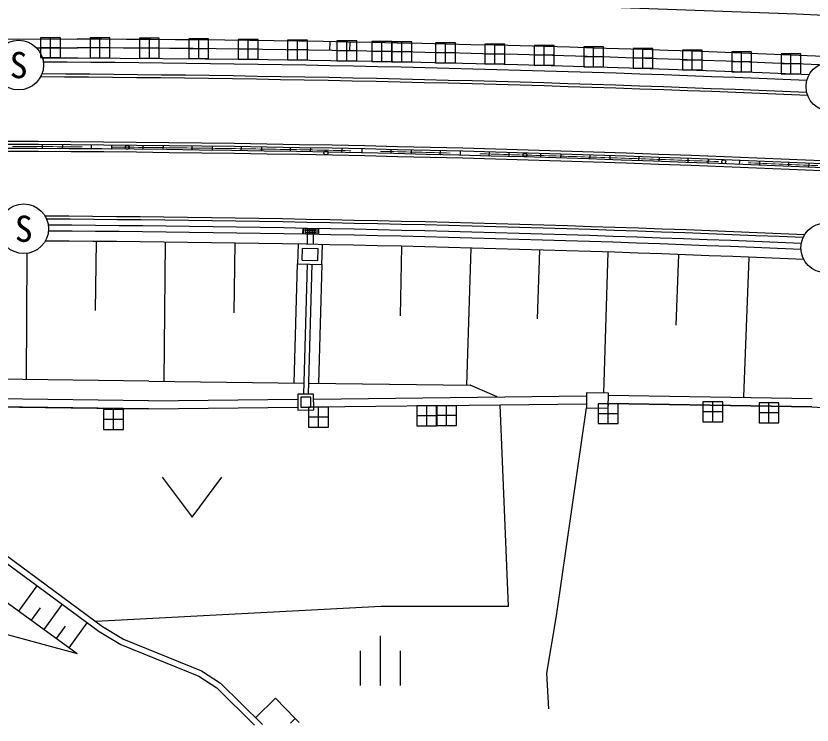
# Model space of a CAD drawing. Units: millimetres, scale not verified. Extents: x 40000 to 680000, y 20000 to 380000.
# Drawn here: x 477352 to 517382, y 250406 to 286073 of the extents above; entities that cross this region are included whole.
import ezdxf
from ezdxf.enums import TextEntityAlignment as Align

# ---------------------------------------------------------------- set-up
doc = ezdxf.new("R2010")
doc.units = ezdxf.units.MM
doc.header["$LTSCALE"] = 1000
doc.linetypes.add('CHAIN', pattern=[18.5, 12, -1.5, 3.5, -1.5])
for name, color, linetype, lineweight in [('M-BGD', 7, 'Continuous', 25), ('M-BMK', 2, 'CHAIN', 13), ('M-BMK-OTRS', 5, 'Continuous', 25), ('M-BMK-ROW', 30, 'Continuous', 25), ('M-STR-STRC', 7, 'Continuous', 25)]:
    doc.layers.add(name, color=color, linetype=linetype, lineweight=lineweight)
doc.styles.add('ＭＳ ゴシック', font='')
doc.styles.get('ＭＳ ゴシック').set_extended_font_data('MS Gothic')

msp = doc.modelspace()

# ---------------------------------------------------------------- linework, layer by layer
at = {"layer": 'M-BGD'}
for p, q in [((493136, 284773), (493125, 284334)), ((494136, 284756), (494125, 284316)), ((478387, 284471), (480450, 284469)), ((478684, 283971), (480460, 283969)), ((491782, 275092), (491788, 275392)), ((491832, 275091), (491838, 275391)), ((491930, 275103), (491935, 275376)), ((492430, 275093), (491930, 275103)), ((491932, 275193), (492432, 275183)), ((492434, 275276), (491934, 275286)), ((491935, 275376), (492435, 275366)), ((492010, 274588), (492019, 275087)), ((492019, 275374), (492014, 275101)), ((492102, 275372), (492097, 275100)), ((492185, 275371), (492180, 275098)), ((492269, 275369), (492263, 275096)), ((492310, 274582), (492319, 275082)), ((492352, 275368), (492347, 275095)), ((492435, 275366), (492430, 275093)), ((492538, 275378), (492532, 275078)), ((492538, 275378), (492588, 275377)), ((492582, 275077), (492588, 275377)), ((481381, 274733), (481344, 271252)), ((484862, 274695), (484787, 267696)), ((488361, 274647), (488306, 271148)), ((491532, 273596), (491560, 274596)), ((491737, 273792), (491754, 274392)), ((491754, 274392), (492554, 274377)), ((492537, 273777), (492554, 274377)), ((492732, 273574), (492760, 274568)), ((492743, 274573), (492760, 274573)), ((496742, 274480), (496666, 270997)), ((500225, 274398), (500013, 267503)), ((503673, 274292), (503567, 270845)), ((477897, 274128), (477869, 267788)), ((507120, 274187), (506903, 267101)), ((510663, 274067), (510527, 270525)), ((514204, 273931), (513935, 266911)), ((491343, 267613), (491512, 273597)), ((491512, 273597), (492752, 273573)), ((491737, 273792), (492537, 273777)), ((491827, 267049), (492012, 273587)), ((492067, 267051), (492252, 273583)), ((492583, 267598), (492752, 273573)), ((484027, 267706), (462988, 267986)), ((484027, 267706), (491843, 267607)), ((492083, 267604), (500185, 267501)), ((492582, 267598), (492583, 267598)), ((501547, 266914), (500185, 267501)), ((506047, 267114), (506036, 266354)), ((507147, 267098), (506047, 267114)), ((507136, 266338), (507147, 267098)), ((484014, 266706), (463264, 266982)), ((484014, 266706), (491524, 266795)), ((492324, 266804), (506045, 266967)), ((517390, 266815), (507145, 266977)), ((484014, 266306), (463258, 266583)), ((484014, 266306), (491529, 266395)), ((502111, 256375), (501693, 266515)), ((504537, 255904), (506036, 266355)), ((506036, 266354), (507136, 266338)), ((517374, 266416), (507139, 266577)), ((484713, 262870), (486213, 260870)), ((486213, 260870), (487713, 262870)), ((476165, 259078), (481546, 255108)), ((476356, 259310), (481713, 255358)), ((474680, 258190), (480426, 254003)), ((477498, 256137), (478426, 257410)), ((478131, 255676), (478592, 256308)), ((478764, 255214), (479686, 256480)), ((495724, 256367), (481370, 255610)), ((502111, 256375), (495724, 256367)), ((472656, 256106), (480426, 254003)), ((504049, 253025), (504537, 255904)), ((480022, 254298), (480939, 255556)), ((479393, 254756), (479851, 255385)), ((481546, 255108), (482626, 254454)), ((481713, 255358), (482761, 254723)), ((482761, 254723), (486685, 253127)), ((495685, 252390), (495685, 254890)), ((482626, 254454), (486546, 252859)), ((494685, 252390), (494685, 254140)), ((496685, 252390), (496685, 254140)), ((486685, 253127), (487643, 252515)), ((504152, 251216), (504049, 253025)), ((486546, 252859), (487455, 252279)), ((487455, 252279), (489342, 250406)), ((487643, 252515), (489745, 250428)), ((490409, 251756), (489398, 250773)), ((491399, 250738), (490409, 251756)), ((491399, 250738), (491159, 250505)), ((491594, 250529), (491399, 250738))]:
    msp.add_line(p, q, dxfattribs=at)
msp.add_lwpolyline([(436198, 284262), (437814, 284313), (447772, 284573), (457729, 284768), (462696, 284836), (467666, 284885), (474051, 284916), (480430, 284909)], dxfattribs=at)
for points in [[(491530, 266245), (492330, 266254), (492321, 267054), (491521, 267045)], [(491678, 266397), (492178, 266403), (492173, 266903), (491673, 266897)]]:
    msp.add_lwpolyline(points, close=True, dxfattribs=at)
for centre in [(482946, 279469), (492942, 279179), (492942, 279179), (502944, 279078), (512941, 278738)]:
    msp.add_circle(centre, 100, dxfattribs=at)
for centre, radius, start, end in [((476189, -708517), 995496, 84.63072, 89.75542), ((476194, -708513), 993431, 85.18697, 89.75571), ((476189, -708518), 992996, 87.60277, 89.75542), ((472352, -770474), 1054247, 87.56642, 89.65334), ((472353, -770346), 1045918, 87.56216, 89.63687), ((472352, -770490), 1045763, 87.56257, 89.6363), ((472352, -770482), 1045254, 87.55337, 89.64474)]:
    msp.add_arc(centre, radius, start, end, dxfattribs=at)
at = {"layer": 'M-BMK'}
msp.add_arc((472346, -770479), 1050000, 84.7703, 90.47151, dxfattribs=at)
at = {"layer": 'M-BMK-OTRS'}
for points in [[(478684, 283971), (480460, 283969), (489002, 283896), (496312, 283774), (502587, 283627), (508750, 283444), (514868, 283224), (517237, 283124)], [(435474, 254609), (437468, 254559), (439325, 254512), (443630, 254459), (449306, 260269), (450246, 261232), (453760, 264534), (456193, 266677), (462458, 266593), (462456, 266444), (463256, 266432), (463258, 266583), (484014, 266306), (491529, 266395), (491530, 266245), (492330, 266254), (492328, 266404), (501693, 266515), (506039, 266567), (506036, 266354), (507136, 266338), (507139, 266577), (517374, 266416), (521917, 266128)]]:
    msp.add_lwpolyline(points, dxfattribs=at)
at = {"layer": 'M-BMK-ROW'}
for p, q in [((479595, 284974), (478595, 284974)), ((478595, 284974), (478595, 283974)), ((479095, 283974), (479095, 284974)), ((479595, 283974), (479595, 284974)), ((482077, 284963), (481077, 284963)), ((481077, 284963), (481077, 283963)), ((481577, 283963), (481577, 284963)), ((482077, 283963), (482077, 284963)), ((484561, 284947), (483561, 284947)), ((483561, 284947), (483561, 283947)), ((484061, 283947), (484061, 284947)), ((484561, 283947), (484561, 284947)), ((487043, 284925), (486043, 284925)), ((486043, 284925), (486043, 283925)), ((486543, 283925), (486543, 284925)), ((487043, 283925), (487043, 284925)), ((489525, 284895), (488525, 284895)), ((488525, 284895), (488525, 283895)), ((489025, 283895), (489025, 284895)), ((489525, 283895), (489525, 284895)), ((492007, 284860), (491007, 284860)), ((491007, 284860), (491007, 283860)), ((491507, 283860), (491507, 284860)), ((492007, 283860), (492007, 284860)), ((494489, 284819), (493489, 284819)), ((493489, 284819), (493489, 283819)), ((493989, 283819), (493989, 284819)), ((494489, 283819), (494489, 284819)), ((496245, 284785), (495245, 284785)), ((495245, 284785), (495245, 283785)), ((495745, 283785), (495745, 284785)), ((496245, 283785), (496245, 284785)), ((497250, 284765), (496250, 284765)), ((496250, 284765), (496250, 283765)), ((496750, 283765), (496750, 284765)), ((497250, 283765), (497250, 284765)), ((499453, 284718), (498453, 284718)), ((498453, 284718), (498453, 283718)), ((498953, 283718), (498953, 284718)), ((499453, 283718), (499453, 284718)), ((501935, 284657), (500935, 284657)), ((500935, 284657), (500935, 283657)), ((501435, 283657), (501435, 284657)), ((501935, 283657), (501935, 284657)), ((479595, 284474), (478595, 284474)), ((482077, 284463), (481077, 284463)), ((484561, 284447), (483561, 284447)), ((487043, 284425), (486043, 284425)), ((489525, 284395), (488525, 284395)), ((492007, 284360), (491007, 284360)), ((494489, 284319), (493489, 284319)), ((496245, 284285), (495245, 284285)), ((497250, 284265), (496250, 284265)), ((499453, 284218), (498453, 284218)), ((504417, 284591), (503417, 284591)), ((503417, 284591), (503417, 283591)), ((503917, 283591), (503917, 284591)), ((504417, 283591), (504417, 284591)), ((506898, 284518), (505898, 284518)), ((505898, 284518), (505898, 283518)), ((506398, 283518), (506398, 284518)), ((506898, 283518), (506898, 284518)), ((509380, 284440), (508380, 284440)), ((508380, 284440), (508380, 283440)), ((508880, 283440), (508880, 284440)), ((509380, 283440), (509380, 284440)), ((511861, 284355), (510861, 284355)), ((510861, 284355), (510861, 283355)), ((511361, 283355), (511361, 284355)), ((511861, 283355), (511861, 284355)), ((514341, 284264), (513341, 284264)), ((513341, 284264), (513341, 283264)), ((513841, 283264), (513841, 284264)), ((514341, 283264), (514341, 284264)), ((478595, 283974), (479595, 283974)), ((481077, 283963), (482077, 283963)), ((483561, 283947), (484561, 283947)), ((486043, 283925), (487043, 283925)), ((488525, 283895), (489525, 283895)), ((491007, 283860), (492007, 283860)), ((493489, 283819), (494489, 283819)), ((501935, 284157), (500935, 284157)), ((504417, 284091), (503417, 284091)), ((506898, 284018), (505898, 284018)), ((509380, 283940), (508380, 283940)), ((511861, 283855), (510861, 283855)), ((516822, 284167), (515822, 284167)), ((515822, 284167), (515822, 283167)), ((516322, 283167), (516322, 284167)), ((516822, 283167), (516822, 284167)), ((495245, 283785), (496245, 283785)), ((496250, 283765), (497250, 283765)), ((498453, 283718), (499453, 283718)), ((500935, 283657), (501935, 283657)), ((503417, 283591), (504417, 283591)), ((505898, 283518), (506898, 283518)), ((508380, 283440), (509380, 283440)), ((514341, 283764), (513341, 283764)), ((516822, 283667), (515822, 283667)), ((510861, 283355), (511861, 283355)), ((513341, 283264), (514341, 283264)), ((515822, 283167), (516822, 283167)), ((512896, 266660), (511896, 266660)), ((511896, 266660), (511896, 265660)), ((512396, 265660), (512396, 266660)), ((512896, 265660), (512896, 266660)), ((515715, 266615), (514715, 266615)), ((514715, 266615), (514715, 265615)), ((515215, 265615), (515215, 266615)), ((515715, 265615), (515715, 266615)), ((482757, 266272), (481757, 266272)), ((481757, 266272), (481757, 265272)), ((482257, 265272), (482257, 266272)), ((482757, 265272), (482757, 266272)), ((493061, 266394), (492061, 266394)), ((492061, 266394), (492061, 265394)), ((492561, 265394), (492561, 266394)), ((493061, 265394), (493061, 266394)), ((498505, 266459), (497505, 266459)), ((497505, 266459), (497505, 265459)), ((498005, 265459), (498005, 266459)), ((498505, 265459), (498505, 266459)), ((499509, 266470), (498509, 266470)), ((498509, 266470), (498509, 265470)), ((499009, 265470), (499009, 266470)), ((499509, 265470), (499509, 266470)), ((507632, 266566), (506632, 266566)), ((506632, 266566), (506632, 265566)), ((507132, 265566), (507132, 266566)), ((507632, 265566), (507632, 266566)), ((493061, 265894), (492061, 265894)), ((498505, 265959), (497505, 265959)), ((499509, 265970), (498509, 265970)), ((507632, 266066), (506632, 266066)), ((512896, 266160), (511896, 266160)), ((515715, 266115), (514715, 266115)), ((482757, 265772), (481757, 265772)), ((497505, 265459), (498505, 265459)), ((498509, 265470), (499509, 265470)), ((506632, 265566), (507632, 265566)), ((511896, 265660), (512896, 265660)), ((514715, 265615), (515715, 265615)), ((481757, 265272), (482757, 265272)), ((492061, 265394), (493061, 265394))]:
    msp.add_line(p, q, dxfattribs=at)
at = {"layer": 'M-STR-STRC'}
for p, q in [((483744, 279361), (483749, 279561)), ((486214, 279331), (486219, 279531)), ((489697, 279479), (489692, 279279)), ((491154, 279254), (491159, 279454)), ((481162, 279385), (481155, 279386)), ((483751, 279361), (483744, 279361)), ((493756, 279204), (493744, 279204)), ((496213, 279151), (496220, 279351)), ((498696, 279092), (498689, 279092)), ((499689, 279267), (499682, 279067)), ((501162, 279027), (501152, 279027)), ((504749, 279123), (504741, 278923)), ((508679, 278794), (508687, 278994)), ((508681, 278794), (508679, 278794)), ((509687, 278959), (509679, 278759)), ((511148, 278705), (511156, 278905)), ((511150, 278705), (511148, 278705)), ((513737, 278606), (513746, 278806)), ((516205, 278506), (516214, 278706)), ((517214, 278664), (517204, 278464))]:
    msp.add_line(p, q, dxfattribs=at)
for points in [[(478684, 279403), (478688, 279603), (478692, 279603)], [(479688, 279597), (479684, 279397), (479682, 279397)], [(481155, 279386), (481160, 279585), (481169, 279585)], [(482158, 279577), (482155, 279377), (482135, 279377)], [(484728, 279549), (484749, 279549), (484744, 279349)], [(487226, 279517), (487216, 279317), (487196, 279317)], [(488684, 279294), (488689, 279495), (488703, 279495)], [(492149, 279436), (492159, 279436), (492154, 279236)], [(493744, 279204), (493750, 279404), (493758, 279404)], [(494749, 279384), (494750, 279384), (494743, 279184), (494741, 279184)], [(497231, 279328), (497232, 279328), (497219, 279128)], [(498689, 279092), (498702, 279292), (498715, 279291)], [(501152, 279027), (501158, 279227), (501169, 279227)], [(502129, 279200), (502140, 279200), (502142, 279000)], [(503742, 278953), (503750, 279153), (503757, 279153)], [(506211, 278876), (506218, 279076), (506221, 279076)], [(507218, 279043), (507210, 278844), (507204, 278844)], [(512143, 278868), (512155, 278868), (512147, 278668)], [(514746, 278766), (514736, 278567), (514731, 278567)]]:
    msp.add_lwpolyline(points, dxfattribs=at)
for centre in [(477490, 283600), (518329, 282515), (477746, 275369), (518074, 274412)]:
    msp.add_circle(centre, 1250, dxfattribs=at)
for centre, radius, start, end in [((472355, -770396), 1053568, 87.56513, 89.65721), ((472353, -770472), 1053495, 87.56228, 89.66083), ((472359, -770305), 1050078, 84.7374, 90.4728), ((472355, -770410), 1050032, 84.73768, 90.47222), ((472350, -770541), 1049963, 84.7708, 90.47147), ((472346, -770644), 1049916, 84.73834, 90.47089), ((472352, -770473), 1046496, 87.55422, 89.64573), ((472349, -770579), 1046451, 87.55819, 89.6414)]:
    msp.add_arc(centre, radius, start, end, dxfattribs=at)

# ---------------------------------------------------------------- texts
at = {"layer": 'M-STR-STRC', "style": 'ＭＳ ゴシック'}
for p in [(477490, 283600), (477746, 275369)]:
    msp.add_text('S', height=1320, dxfattribs=at).set_placement(p, align=Align.MIDDLE_CENTER)

doc.saveas('drawing.dxf')
